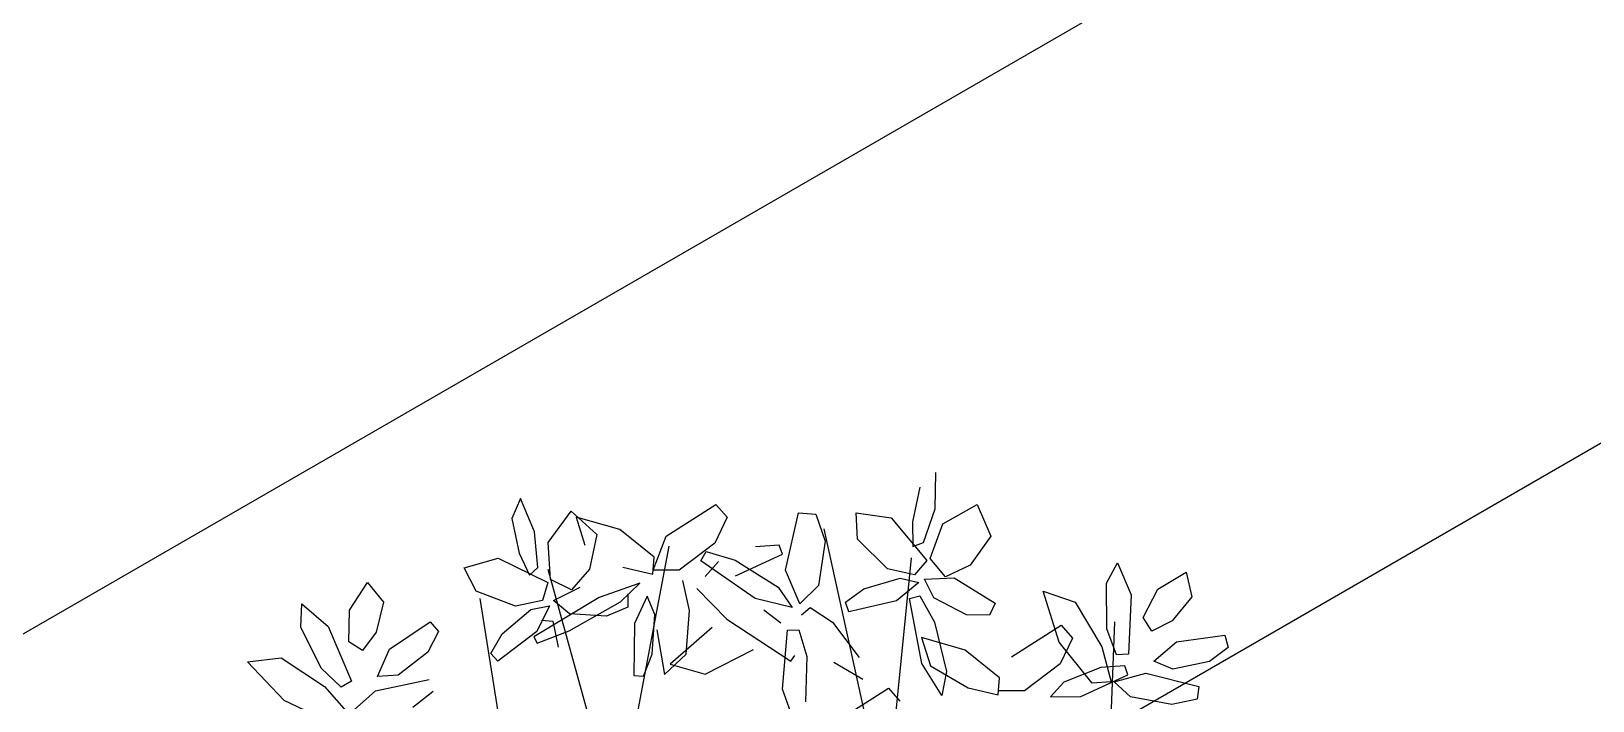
# Model space of a CAD drawing. Extents: x 8365 to 8547, y -347 to -272.
# Drawn here: x 8495.849 to 8497.351, y -301.44 to -300.796 of the extents above; entities that cross this region are included whole.
import ezdxf

# ---------------------------------------------------------------- set-up
doc = ezdxf.new("R2010")
doc.units = 0
doc.layers.get('0').update_dxf_attribs({"linetype": 'CONTINUOUS'})
doc.layers.add('1', color=7, linetype='CONTINUOUS')

msp = doc.modelspace()

# ---------------------------------------------------------------- linework, layer by layer
at = {"color": 62}
for p, q in [((8496.718, -301.2555), (8496.7187, -301.2207)), ((8496.7035, -301.2348), (8496.6963, -301.2682)), ((8496.5071, -301.2514), (8496.5179, -301.2638)), ((8496.7069, -301.2881), (8496.718, -301.2555)), ((8496.7256, -301.2702), (8496.7584, -301.2516)), ((8496.7584, -301.2516), (8496.7716, -301.282)), ((8496.5179, -301.2638), (8496.5063, -301.2886)), ((8496.5741, -301.3147), (8496.5867, -301.2595)), ((8496.5867, -301.2595), (8496.6032, -301.2608)), ((8496.6032, -301.2608), (8496.6122, -301.2867)), ((8496.6435, -301.2849), (8496.642, -301.2596)), ((8496.642, -301.2596), (8496.6759, -301.2643)), ((8496.6759, -301.2643), (8496.71, -301.3052)), ((8496.6963, -301.2682), (8496.6967, -301.2918)), ((8496.7134, -301.3035), (8496.7256, -301.2702)), ((8496.6723, -301.3134), (8496.6435, -301.2849)), ((8496.7716, -301.282), (8496.7517, -301.3097)), ((8496.4978, -301.2968), (8496.5258, -301.3049)), ((8496.5259, -301.3201), (8496.5712, -301.2993)), ((8496.5682, -301.2907), (8496.5452, -301.2922)), ((8496.5712, -301.2993), (8496.5682, -301.2907)), ((8496.6122, -301.2867), (8496.606, -301.3295)), ((8496.6967, -301.2918), (8496.7069, -301.2881)), ((8496.5449, -301.342), (8496.4926, -301.3057)), ((8496.5258, -301.3049), (8496.5672, -301.3309)), ((8496.588, -301.3469), (8496.5741, -301.3147)), ((8496.6981, -301.3191), (8496.6723, -301.3134)), ((8496.71, -301.3052), (8496.6981, -301.3191)), ((8496.7279, -301.321), (8496.7134, -301.3035)), ((8496.7517, -301.3097), (8496.7279, -301.321)), ((8496.8829, -301.3272), (8496.8934, -301.3075)), ((8496.8934, -301.3075), (8496.9067, -301.3383)), ((8496.5672, -301.3309), (8496.5804, -301.3506)), ((8496.606, -301.3295), (8496.588, -301.3469)), ((8496.6496, -301.3325), (8496.6843, -301.3222)), ((8496.7023, -301.3264), (8496.681, -301.3441)), ((8496.6843, -301.3222), (8496.7023, -301.3264)), ((8496.7079, -301.3233), (8496.7363, -301.3219)), ((8496.7167, -301.3413), (8496.7079, -301.3233)), ((8496.7363, -301.3219), (8496.7757, -301.3464)), ((8496.8833, -301.3711), (8496.8829, -301.3272)), ((8496.9322, -301.333), (8496.9595, -301.3166)), ((8496.9595, -301.3166), (8496.965, -301.3404)), ((8496.4889, -301.3324), (8496.5178, -301.3617)), ((8496.5804, -301.3506), (8496.5449, -301.342)), ((8496.632, -301.3456), (8496.6496, -301.3325)), ((8496.6352, -301.3548), (8496.632, -301.3456)), ((8496.681, -301.3441), (8496.6352, -301.3548)), ((8496.6934, -301.342), (8496.7034, -301.3392)), ((8496.7053, -301.4044), (8496.6934, -301.342)), ((8496.7034, -301.3392), (8496.7176, -301.3647)), ((8496.7482, -301.3577), (8496.7167, -301.3413)), ((8496.7757, -301.3464), (8496.7705, -301.3581)), ((8496.8375, -301.3838), (8496.822, -301.3348)), ((8496.822, -301.3348), (8496.8528, -301.3454)), ((8496.8528, -301.3454), (8496.8784, -301.3884)), ((8496.9067, -301.3383), (8496.904, -301.3955)), ((8496.9182, -301.3602), (8496.9322, -301.333)), ((8496.965, -301.3404), (8496.946, -301.3635)), ((8496.5178, -301.3617), (8496.5793, -301.4021)), ((8496.5695, -301.3658), (8496.5534, -301.3533)), ((8496.5894, -301.3577), (8496.5979, -301.3506)), ((8496.5979, -301.3506), (8496.6193, -301.3648)), ((8496.7705, -301.3581), (8496.7482, -301.3577)), ((8496.9265, -301.3735), (8496.9182, -301.3602)), ((8496.5713, -301.4293), (8496.576, -301.3723)), ((8496.576, -301.3723), (8496.587, -301.3722)), ((8496.587, -301.3722), (8496.5947, -301.3976)), ((8496.6193, -301.3648), (8496.6451, -301.3986)), ((8496.7176, -301.3647), (8496.7289, -301.4122)), ((8496.7916, -301.398), (8496.8394, -301.3675)), ((8496.8394, -301.3675), (8496.8502, -301.38)), ((8496.8924, -301.3961), (8496.8833, -301.3711)), ((8496.946, -301.3635), (8496.9265, -301.3735)), ((8496.4969, -301.4146), (8496.5432, -301.3911)), ((8496.7469, -301.3915), (8496.705, -301.3796)), ((8496.705, -301.3796), (8496.7135, -301.4068)), ((8496.8502, -301.38), (8496.8385, -301.4047)), ((8496.9284, -301.4021), (8496.9502, -301.3836)), ((8496.9502, -301.3836), (8496.9969, -301.3772)), ((8497.0001, -301.389), (8496.9821, -301.4024)), ((8496.9969, -301.3772), (8497.0001, -301.389)), ((8496.5793, -301.4021), (8496.5832, -301.3967)), ((8496.5947, -301.3976), (8496.5934, -301.4415)), ((8496.6485, -301.4199), (8496.6205, -301.4035)), ((8496.7246, -301.4354), (8496.7053, -301.4044)), ((8496.904, -301.3955), (8496.8924, -301.3961)), ((8496.7135, -301.4068), (8496.7499, -301.4279)), ((8496.7289, -301.4122), (8496.7246, -301.4354)), ((8496.5826, -301.4607), (8496.5713, -301.4293)), ((8496.6255, -301.4588), (8496.6732, -301.4283)), ((8496.6732, -301.4283), (8496.684, -301.4408))]:
    msp.add_line(p, q, dxfattribs=at)
at = {"color": 60}
for p, q in [((8496.3192, -301.2457), (8496.311, -301.2648)), ((8496.3327, -301.2778), (8496.3192, -301.2457)), ((8496.4594, -301.2819), (8496.5071, -301.2514)), ((8496.311, -301.2648), (8496.318, -301.2982)), ((8496.3457, -301.2881), (8496.368, -301.2578)), ((8496.368, -301.2578), (8496.3925, -301.2802)), ((8496.4147, -301.2754), (8496.3728, -301.2635)), ((8496.3728, -301.2635), (8496.3812, -301.2907)), ((8496.3358, -301.3121), (8496.3327, -301.2778)), ((8496.3925, -301.2802), (8496.3855, -301.3136)), ((8496.4479, -301.3021), (8496.4147, -301.2754)), ((8496.4468, -301.3146), (8496.4594, -301.2819)), ((8496.318, -301.2982), (8496.328, -301.3196)), ((8496.3481, -301.3235), (8496.3457, -301.2881)), ((8496.5063, -301.2886), (8496.4718, -301.3148)), ((8496.4926, -301.3057), (8496.4978, -301.2968)), ((8496.2649, -301.3124), (8496.2979, -301.303)), ((8496.2766, -301.335), (8496.2649, -301.3124)), ((8496.2979, -301.303), (8496.3456, -301.3264)), ((8496.328, -301.3196), (8496.3358, -301.3121)), ((8496.3855, -301.3136), (8496.3684, -301.3336)), ((8496.4177, -301.3118), (8496.4466, -301.3185)), ((8496.4466, -301.3185), (8496.4479, -301.3021)), ((8496.4718, -301.3148), (8496.4468, -301.3146)), ((8496.5096, -301.3064), (8496.497, -301.3206)), ((8496.1548, -301.353), (8496.1721, -301.3264)), ((8496.1721, -301.3264), (8496.1875, -301.3453)), ((8496.3456, -301.3264), (8496.3404, -301.344)), ((8496.3684, -301.3336), (8496.3481, -301.3235)), ((8496.3511, -301.3438), (8496.3765, -301.331)), ((8496.4339, -301.3273), (8496.395, -301.3408)), ((8496.4154, -301.345), (8496.4339, -301.3273)), ((8496.4818, -301.3536), (8496.4755, -301.3247)), ((8496.1875, -301.3453), (8496.1805, -301.3744)), ((8496.3145, -301.3493), (8496.2766, -301.335)), ((8496.3404, -301.344), (8496.3145, -301.3493)), ((8496.395, -301.3408), (8496.332, -301.3789)), ((8496.3665, -301.3567), (8496.3511, -301.3438)), ((8496.3662, -301.3731), (8496.4154, -301.345)), ((8496.4224, -301.3374), (8496.4224, -301.3502)), ((8496.441, -301.3397), (8496.429, -301.366)), ((8496.4483, -301.3572), (8496.441, -301.3397)), ((8496.1079, -301.3694), (8496.1088, -301.3471)), ((8496.1088, -301.3471), (8496.1342, -301.369)), ((8496.1541, -301.3836), (8496.1548, -301.353)), ((8496.3016, -301.3759), (8496.3291, -301.3525)), ((8496.3291, -301.3525), (8496.3472, -301.3489)), ((8496.3472, -301.3489), (8496.335, -301.3737)), ((8496.4019, -301.3588), (8496.3665, -301.3567)), ((8496.4224, -301.3502), (8496.4019, -301.3588)), ((8496.4458, -301.3954), (8496.4483, -301.3572)), ((8496.4785, -301.3956), (8496.4818, -301.3536)), ((8496.1275, -301.4088), (8496.1079, -301.3694)), ((8496.1342, -301.369), (8496.1568, -301.4216)), ((8496.1805, -301.3744), (8496.1674, -301.392)), ((8496.1931, -301.3906), (8496.2324, -301.3644)), ((8496.2404, -301.3736), (8496.23, -301.3935)), ((8496.2324, -301.3644), (8496.2404, -301.3736)), ((8496.2908, -301.395), (8496.3016, -301.3759)), ((8496.335, -301.3737), (8496.2974, -301.4022)), ((8496.3352, -301.3848), (8496.3662, -301.3731)), ((8496.3393, -301.3627), (8496.3502, -301.3636)), ((8496.3502, -301.3636), (8496.3556, -301.3887)), ((8496.429, -301.366), (8496.4283, -301.4159)), ((8496.4503, -301.3721), (8496.4576, -301.4149)), ((8496.5035, -301.3697), (8496.4631, -301.405)), ((8496.1674, -301.392), (8496.1541, -301.3836)), ((8496.1817, -301.4169), (8496.1931, -301.3906)), ((8496.332, -301.3789), (8496.3352, -301.3848)), ((8496.0565, -301.403), (8496.0889, -301.399)), ((8496.092, -301.4402), (8496.0565, -301.403)), ((8496.0889, -301.399), (8496.1307, -301.4265)), ((8496.23, -301.3935), (8496.2015, -301.4157)), ((8496.2974, -301.4022), (8496.2908, -301.395)), ((8496.4374, -301.4168), (8496.4458, -301.3954)), ((8496.4576, -301.4149), (8496.4785, -301.3956)), ((8496.4631, -301.405), (8496.4969, -301.4146)), ((8496.1467, -301.4272), (8496.1275, -301.4088)), ((8496.1568, -301.4216), (8496.1467, -301.4272)), ((8496.1798, -301.4308), (8496.2313, -301.4199)), ((8496.2015, -301.4157), (8496.1817, -301.4169)), ((8496.4283, -301.4159), (8496.4374, -301.4168)), ((8496.1307, -301.4265), (8496.1537, -301.4528)), ((8496.1562, -301.4516), (8496.1798, -301.4308)), ((8496.2352, -301.4315), (8496.2157, -301.4467)), ((8496.1377, -301.4618), (8496.092, -301.4402))]:
    msp.add_line(p, q, dxfattribs=at)
at = {"color": 44}
for p, q in [((8496.7186, -301.7614), (8496.6114, -301.2749)), ((8496.383, -301.7111), (8496.4622, -301.2916)), ((8496.4063, -301.5321), (8496.3457, -301.314)), ((8496.672, -301.5377), (8496.6953, -301.3028)), ((8496.3317, -301.6664), (8496.2805, -301.342)), ((8496.8858, -301.5027), (8496.891, -301.3643))]:
    msp.add_line(p, q, dxfattribs=at)
at = {"color": 64}
for p, q in [((8496.7801, -301.4182), (8496.7469, -301.3915)), ((8496.8692, -301.4233), (8496.8375, -301.3838)), ((8496.8784, -301.3884), (8496.8875, -301.4222)), ((8496.8385, -301.4047), (8496.804, -301.4309)), ((8496.9467, -301.4098), (8496.9284, -301.4021)), ((8496.9821, -301.4024), (8496.9467, -301.4098)), ((8496.7788, -301.4346), (8496.7801, -301.4182)), ((8496.8774, -301.4084), (8496.8419, -301.4225)), ((8496.8582, -301.4362), (8496.9034, -301.4154)), ((8496.9004, -301.4068), (8496.8774, -301.4084)), ((8496.8903, -301.4222), (8496.9206, -301.4138)), ((8496.9034, -301.4154), (8496.9004, -301.4068)), ((8496.9206, -301.4138), (8496.9717, -301.4266)), ((8496.7499, -301.4279), (8496.7788, -301.4346)), ((8496.804, -301.4309), (8496.779, -301.4307)), ((8496.8419, -301.4225), (8496.8292, -301.4367)), ((8496.8292, -301.4367), (8496.8582, -301.4362)), ((8496.8875, -301.4222), (8496.8692, -301.4233)), ((8496.9061, -301.4366), (8496.8903, -301.4222)), ((8496.9458, -301.4439), (8496.9061, -301.4366)), ((8496.9717, -301.4266), (8496.9701, -301.4388)), ((8496.9701, -301.4388), (8496.9458, -301.4439))]:
    msp.add_line(p, q, dxfattribs=at)
at = {"layer": '1', "color": 1, "linetype": 'CONTINUOUS'}
for p, q in [((8491.1696, -304.0727), (8498.3783, -299.9107)), ((8491.6088, -304.5119), (8498.0266, -300.8066))]:
    msp.add_line(p, q, dxfattribs=at)

doc.saveas('drawing.dxf')
